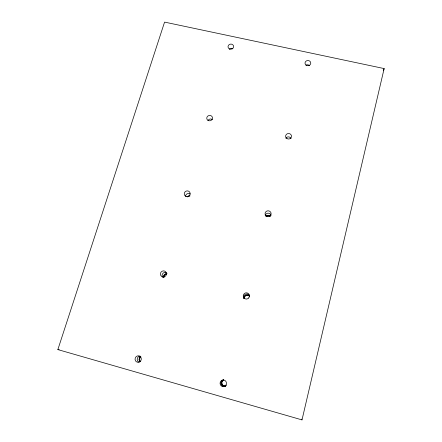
<?xml version="1.0" encoding="UTF-8"?>
<svg xmlns="http://www.w3.org/2000/svg" width="442" height="442" viewBox="0 0 442 442"><rect width="100%" height="100%" fill="white"/><g stroke="black" fill="none" stroke-linecap="round" stroke-linejoin="round"><path stroke-width="0.66" d="M302.002 419.9L384.148 68.576L164.579 22.1L57.852 349.589L302.002 419.9L301.538 419.093M383.479 70.383L384.148 68.576M57.852 349.589L59.151 349.705M265.935 216.254A3.061 2.972 -0.7 0 1 270.255 216.011M187.463 196.817A3.011 2.879 -24.6 0 1 189.927 195.85M244.023 298.488A3.16 3.149 -88.4 0 1 249.487 296.002M163.606 277.388A3.127 3.022 -48.3 0 1 166.954 273.648M225.138 386.225A3.365 3.238 -89.8 0 1 223.188 379.96M140.026 361.777A3.298 3.133 -68.6 0 1 140.771 356.523M266.421 216.398A3.05 2.967 -0.7 0 1 270.029 216.376M244.106 298.444A3.149 3.133 -88.8 0 1 249.57 296.273M163.965 277.421A3.116 3.011 -48.4 0 1 166.75 274.007M225.321 386.164A3.354 3.221 -89.8 0 1 223.376 379.921M140.307 361.573A3.287 3.122 -68.7 0 1 140.727 356.965M163.722 277.361A3.006 2.906 -48.3 0 1 166.943 273.764M140.108 361.683A3.171 3.011 -68.6 0 1 140.827 356.633M266.023 216.331A2.945 2.862 -0.7 0 1 270.178 216.094M244.144 298.477A3.039 3.028 -88.4 0 1 249.592 296.328M187.546 196.894A2.895 2.768 -24.6 0 1 189.911 195.961M225.74 385.96A3.232 3.111 -89.8 0 1 221.878 384.032A3.232 3.111 -89.8 0 1 223.536 379.921M305.925 65.173A2.834 2.575 -1.1 0 1 309.466 65.587M162.761 277.355A3.05 2.945 -47.9 0 1 166.419 272.62M139.07 362.213A3.221 3.055 -68.3 0 1 140.009 356.037M285.814 138.224A2.912 2.729 -1 0 1 291.085 138.672M265.206 215.552A2.989 2.901 -1 0 1 271.068 215.359M207.967 120.539A2.851 2.652 -14.4 0 1 212.447 119.622M244.106 298.593A3.083 3.072 -86.2 0 1 245.36 294.306A3.083 3.072 -86.2 0 1 249.564 295.775M185.518 196.37A2.939 2.807 -24.4 0 1 190.215 193.988M229.553 49.217A2.779 2.508 -10.2 0 1 232.823 48.835M226.569 385.065A3.287 3.16 -89.6 0 1 226.365 385.319M225.608 385.949A3.287 3.16 -89.6 0 1 221.088 384.264A3.287 3.16 -89.6 0 1 223.387 379.882M225.906 385.22A3.337 3.21 -89.4 0 0 223.547 379.987A3.337 3.21 -89.4 0 0 220.37 384.733A3.337 3.21 -89.4 0 0 225.906 385.22M229.702 49.007A2.818 2.541 -10.3 0 0 233.614 46.255A2.818 2.541 -10.3 0 0 229.155 44.642A2.818 2.541 -10.3 0 0 229.702 49.007M186.839 196.607A2.978 2.845 -24.3 0 0 189.922 192.541A2.978 2.845 -24.3 0 0 184.839 192.104A2.978 2.845 -24.3 0 0 186.839 196.607M248.763 297.93A3.127 3.116 -83.6 0 0 246.89 292.853A3.127 3.116 -83.6 0 0 243.443 297.024A3.127 3.116 -83.6 0 0 248.763 297.93M208.729 120.705A2.895 2.691 -14.4 0 0 212.447 117.473A2.895 2.691 -14.4 0 0 207.712 116.163A2.895 2.691 -14.4 0 0 208.729 120.705M266.399 216.182A3.033 2.939 -1.2 0 0 271.117 213.928A3.033 2.939 -1.2 0 0 266.753 211.099A3.033 2.939 -1.2 0 0 266.399 216.182M286.941 138.578A2.95 2.768 -1.1 0 0 291.51 136.418A2.95 2.768 -1.1 0 0 287.239 133.793A2.95 2.768 -1.1 0 0 286.941 138.578M139.854 361.738A3.271 3.1 -68.1 0 0 139.639 356.13A3.271 3.1 -68.1 0 0 135.064 359.307A3.271 3.1 -68.1 0 0 139.854 361.738M164.264 276.825A3.1 2.989 -47.5 0 0 165.54 271.659A3.1 2.989 -47.5 0 0 160.479 273.294A3.1 2.989 -47.5 0 0 164.264 276.825M306.334 65.317A2.879 2.608 -1.2 0 0 310.77 63.245A2.879 2.608 -1.2 0 0 306.588 60.803A2.879 2.608 -1.2 0 0 306.334 65.317"/></g></svg>
